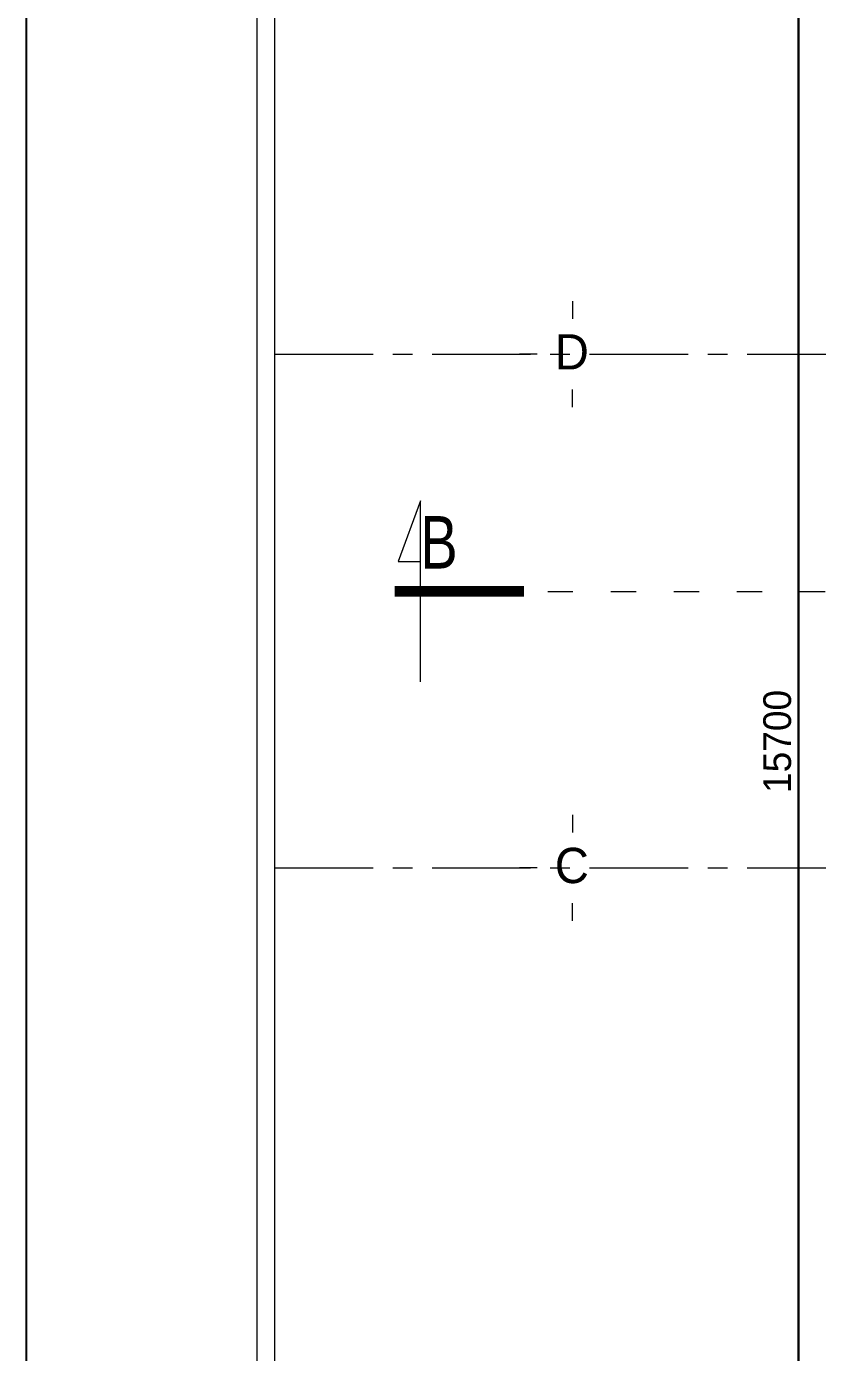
# Model space of a CAD drawing. Header units: millimetres. Extents: x 1832547 to 2001569, y -558009 to -417808.
# Drawn here: x 1876382 to 1881402, y -477311 to -468895 of the extents above; entities that cross this region are included whole.
import ezdxf
from ezdxf.enums import TextEntityAlignment as Align

# ---------------------------------------------------------------- set-up
doc = ezdxf.new("R2010")
doc.units = ezdxf.units.MM
doc.header["$MEASUREMENT"] = 0
doc.linetypes.add('ACAD_ISO03W100', pattern=[30, 12, -18])
doc.linetypes.add('CENTER', pattern=[2, 1.25, -0.25, 0.25, -0.25])
doc.layers.get('0').update_dxf_attribs({"linetype": 'CONTINUOUS'})
doc.layers.get('DEFPOINTS').update_dxf_attribs({"linetype": 'CONTINUOUS'})
for name, color, linetype, lineweight in [('AUDIT_I_120404221301-0', 7, 'CONTINUOUS', 15), ('AUDIT_I_160126172308-0', 7, 'CONTINUOUS', 5), ('CA. TUONG', 30, 'CONTINUOUS', 30), ('CA.cat 30', 30, 'CONTINUOUS', 35), ('CA.dim 08', 8, 'CONTINUOUS', 13), ('CA.noi that 15', 15, 'CONTINUOUS', 9), ('CA.thay 145', 145, 'CONTINUOUS', 18), ('CA.tim 67', 67, 'CENTER', 9), ('CA.vat lieu 08', 8, 'CONTINUOUS', 5)]:
    doc.layers.add(name, color=color, linetype=linetype, lineweight=lineweight)
doc.styles.add('CA.JSC1', font='Vhavan.ttf', dxfattribs={"width": 0.8})
doc.styles.get("Standard").update_dxf_attribs({"font": 'roman.shx'})
doc.dimstyles.new('CA 80', dxfattribs={"dimscale": 0.8, "dimtxt": 220, "dimasz": 60, "dimexe": 160, "dimexo": 0, "dimgap": 30, "dimtad": 1, "dimdec": 0, "dimrnd": 5, "dimzin": 0, "dimdsep": 46, "dimtxsty": 'Standard', "dimblk": 'ARCHTICK', "dimcen": 0.09, "dimdle": 160, "dimclrd": 256, "dimclre": 256, "dimclrt": 255, "dimadec": 0, "dimazin": 0, "dimtfac": 1, "dimtdec": 0, "dimtix": 1, "dimtmove": 2, "dimatfit": 3, "dimldrblk": 'DOT', "dimfxl": 600, "dimfxlon": 1, "dimtolj": 1, "dimtzin": 0, "dimarcsym": 0})

# ---------------------------------------------------------------- blocks, each defined once
blk = doc.blocks.new('A$C2d76a15f')
at = {"color": 4, "linetype": 'Continuous', "lineweight": 18}
blk.add_line((1212.4, 19312.8), (1212.4, 452.5), dxfattribs=at)
blk.add_line((1305.6, 19219.6), (1305.6, 545.7))
at = {"layer": 'DEFPOINTS', "ltscale": 600}
blk.add_line((0, 0), (0, 19765.3), dxfattribs=at)
blk = doc.blocks.new('_ArchTick')
at = {"color": 1, "linetype": 'ByBlock', "const_width": 0.15}
blk.add_lwpolyline([(-0.5, -0.5), (0.5, 0.5)], dxfattribs=at)
blk = doc.blocks.new('*D804')
at = {"layer": 'CA.dim 08', "lineweight": -2, "transparency": 16777216}
for p, q in [((1881282.5, -465856.7), (1881282.5, -481812.7)), ((1881762.5, -465984.7), (1881154.5, -465984.7)), ((1881762.5, -481684.7), (1881154.5, -481684.7))]:
    blk.add_line(p, q, dxfattribs=at)
at = {"layer": 'DEFPOINTS', "color": 0, "transparency": 16777216}
for p in [(1882302.4, -465984.7), (1881282.5, -481684.7), (1882302.4, -481684.7)]:
    blk.add_point(p, dxfattribs=at)
at = {"layer": 'CA.dim 08', "lineweight": -2, "transparency": 16777216, "xscale": 48, "yscale": 48, "zscale": 48}
for p, rotation in [((1881282.5, -465984.7), 90), ((1881282.5, -481684.7), 270)]:
    blk.add_blockref('_ArchTick', p, dxfattribs=dict(at, rotation=rotation))
at = {"layer": 'CA.dim 08', "color": 255, "transparency": 16777216, "insert": (1881147.5, -473432.5), "char_height": 176, "attachment_point": 5, "rotation": 90}
blk.add_mtext('\\A1;15700', dxfattribs=at)
blk = doc.blocks.new('_DOT')
at = {"color": 1, "linetype": 'ByBlock'}
blk.add_line((-0.5, 0), (-1, 0), dxfattribs=at)
at = {"color": 1, "linetype": 'ByBlock', "const_width": 0.5}
blk.add_lwpolyline([(-0.25, 0, 1), (0.25, 0, 1)], format="xyb", close=True, dxfattribs=at)
blk = doc.blocks.new('FDBNDFJKBNFJKDNBFD')
at = {"layer": 'CA.vat lieu 08'}
for p, q in [((664804.5, -453296.5), (664804.5, -453401.5)), ((664594.5, -453611.5), (664489.5, -453611.5)), ((665014.5, -453611.5), (665119.5, -453611.5)), ((664804.5, -453926.5), (664804.5, -453821.5))]:
    blk.add_line(p, q, dxfattribs=at)
blk = doc.blocks.new('vet cat')
at = {"layer": 'CA.cat 30', "const_width": 50}
blk.add_lwpolyline([(-82591.8, -188552.4), (-81976.3, -188552.4)], dxfattribs=at)
at = {"layer": 'CA.thay 145'}
blk.add_line((-82573.9, -188410.7), (-82468.7, -188410.7), dxfattribs=at)
blk.add_lwpolyline([(-82468.7, -188983.2), (-82468.7, -188121.6), (-82573.9, -188410.7)], dxfattribs=at)
blk = doc.blocks.new('1E3E')
at = {"layer": 'CA.thay 145', "color": 1, "linetype": 'ACAD_ISO03W100', "ltscale": 10}
blk.add_lwpolyline([(791912.4, 808427.6), (808756.6, 808427.6)], dxfattribs=at)
at = {"layer": 'CA.cat 30'}
blk.add_blockref('vet cat', (874074.9, 996979.9), dxfattribs=at)
at = {"layer": 'AUDIT_I_120404221301-0', "style": 'CA.JSC1', "width": 0.8}
blk.add_text('B', height=250, dxfattribs=at).set_placement((791605.4, 808536))
blk = doc.blocks.new('ƯT5T45')
at = {"layer": 'CA.tim 67', "ltscale": 500}
for p, q in [((1877956.3, -470974.7), (1906135.3, -470974.7)), ((1877956.3, -474234.7), (1906135.3, -474234.7))]:
    blk.add_line(p, q, dxfattribs=at)
at = {"layer": 'CA.dim 08', "xscale": -1.066666666666667, "yscale": 1.066666666666667, "zscale": 1.066666666666667}
for p in [(2588971.5, 12877.6), (2588971.5, 9617.6)]:
    blk.add_blockref('FDBNDFJKBNFJKDNBFD', p, dxfattribs=at)
at = {"layer": 'AUDIT_I_160126172308-0', "style": 'CA.JSC1'}
for s, p in [('d', (1879843.2, -470959.6)), ('c', (1879843.2, -474219.6))]:
    blk.add_text(s, height=224, dxfattribs=at).set_placement(p, align=Align.MIDDLE)
at = {"layer": 'CA.dim 08'}
dim = blk.add_linear_dim(base=(1881282.5, -481684.7), p1=(1882302.4, -465984.7), p2=(1882302.4, -481684.7), angle=90, dimstyle='CA 80', dxfattribs=at)
dim.commit()
dim.dimension.update_dxf_attribs({"geometry": '*D804', "text_midpoint": (1881147.5, -473432.5), "dimtype": 160})

msp = doc.modelspace()

# ---------------------------------------------------------------- block references
at = {"layer": 'CA. TUONG'}
msp.add_blockref('ƯT5T45', (0, 0), dxfattribs=at)
at = {"layer": 'CA.noi that 15', "xscale": 1.333333333333333, "yscale": 1.333333333333333, "zscale": 1.333333333333333}
msp.add_blockref('1E3E', (823407.2, -1550383.2), dxfattribs=at)
at = {"layer": 'CA.thay 145', "xscale": 1.205715468216754, "yscale": 1.205715468216754, "zscale": 1.205715468216754}
msp.add_blockref('A$C2d76a15f', (1876382.2, -484525), dxfattribs=at)

doc.saveas('drawing.dxf')
